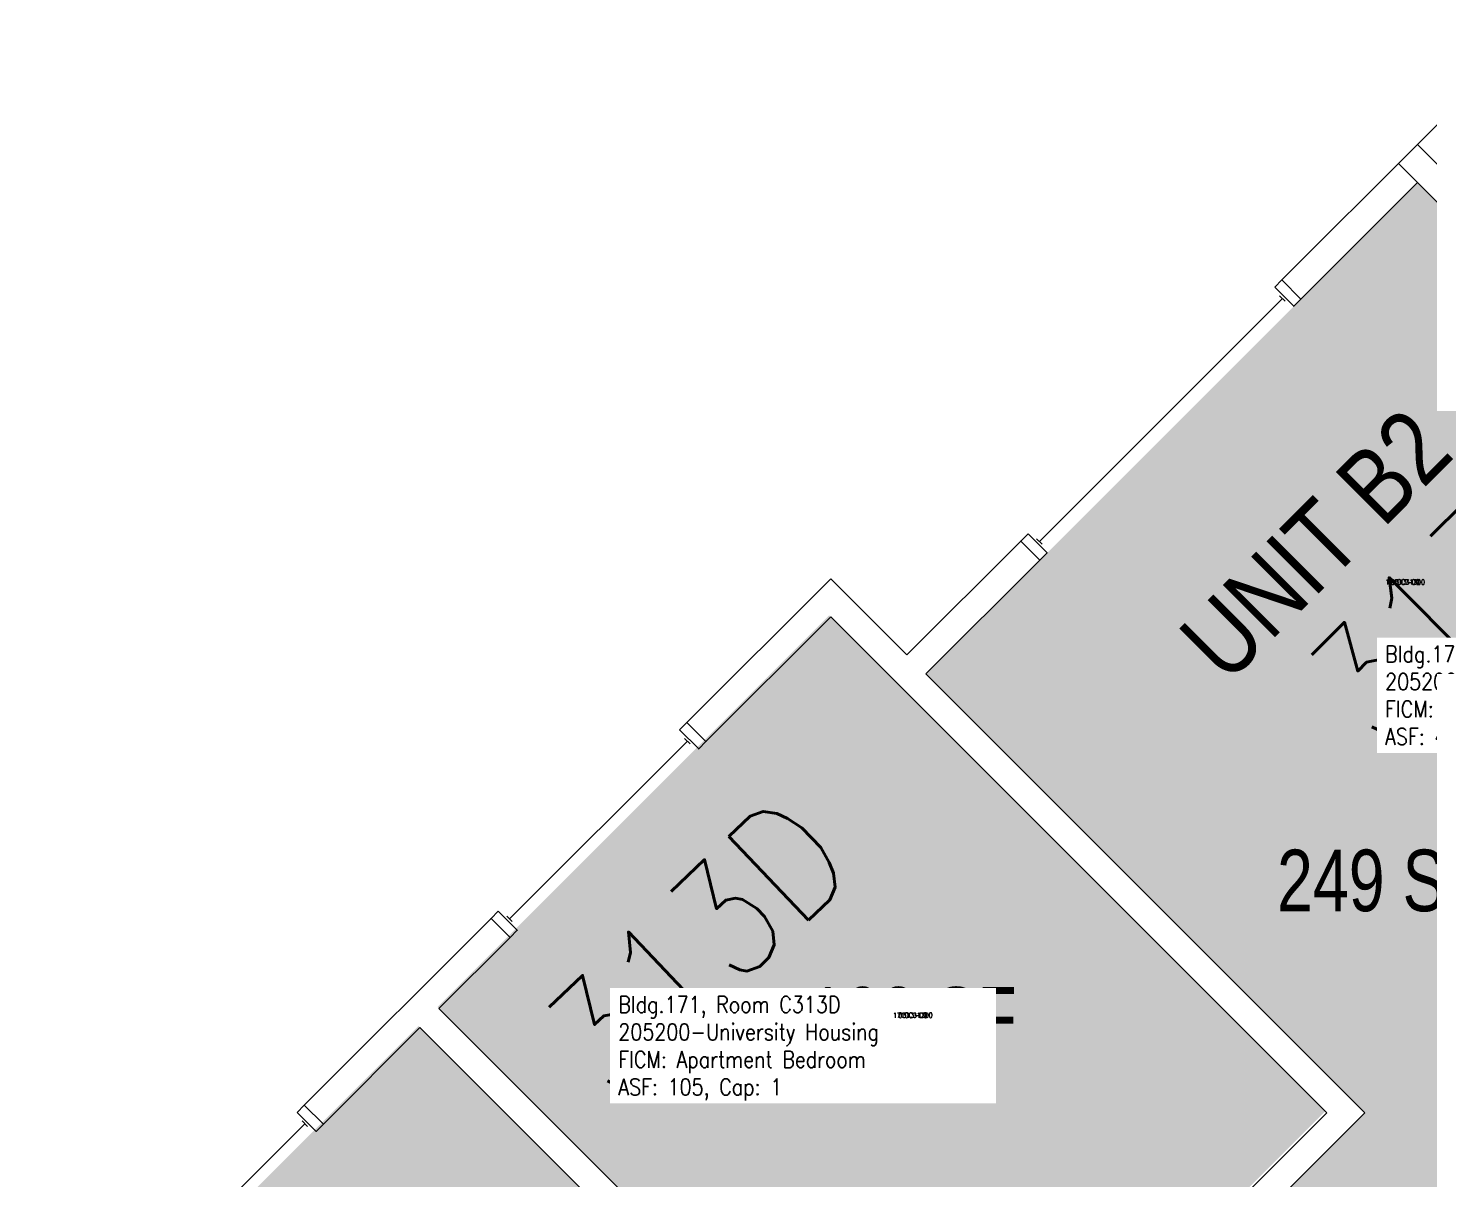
# Model space of a CAD drawing. Header units: inches. Extents: x 56 to 7496, y -2947 to 1470.
# Drawn here: x 1439.1 to 1712.4, y -215.6 to 9 of the extents above; entities that cross this region are included whole.
import ezdxf
from ezdxf.enums import TextEntityAlignment as Align

# ---------------------------------------------------------------- set-up
doc = ezdxf.new("R2010")
doc.units = ezdxf.units.IN
doc.header["$LTSCALE"] = 48
doc.header["$MEASUREMENT"] = 0
for name, color, linetype in [('A-GLAZ', 1, 'Continuous'), ('A-IDEN-RNUM', 7, 'Continuous'), ('A-IDEN-SNUM', 4, 'Continuous'), ('A-IDEN-VNUM', 4, 'Continuous'), ('A-MISC', 1, 'Continuous'), ('A-WALL', 5, 'Continuous'), ('AREA-TEXT', 3, 'Continuous'), ('Rooms-Category-Color', 7, 'Continuous'), ('Rooms-College-Color', 7, 'Continuous'), ('Rooms-Department-Color', 7, 'Continuous'), ('Rooms-Division-Color', 7, 'Continuous'), ('Rooms-Information', 7, 'Continuous')]:
    doc.layers.add(name, color=color, linetype=linetype)
doc.styles.add('AREA', font='arial.ttf', dxfattribs={"width": 0.75, "height": 12})
doc.styles.add('ROOMSNUMBER', font='txt.shx', dxfattribs={"height": 0.03})
doc.styles.add('ROOMVNUMBER', font='simplex.shx', dxfattribs={"width": 0.85})
doc.styles.get("Standard").update_dxf_attribs({"font": 'ARIALN.TTF'})

msp = doc.modelspace()

# ---------------------------------------------------------------- hatches: boundary and pattern name
at = {"layer": 'Rooms-Category-Color', "true_color": 0x728ef3}
for points in [[(1792.44, -103.64), (1732.94, -163.14), (1807.27, -237.47), (1764.05, -280.69), (1757.72, -274.37), (1754.01, -278.08), (1760.34, -284.41), (1745.35, -299.4), (1710.44, -264.48), (1725.43, -249.49), (1729.97, -254.04), (1733.68, -250.32), (1724.01, -240.65), (1701.6, -263.07), (1711.41, -272.88), (1691.08, -293.21), (1681.27, -283.4), (1556.79, -407.87), (1566.61, -417.68), (1546.28, -438.01), (1505.26, -397), (1699.72, -202.55), (1614.16, -116.99), (1709.97, -21.17)], [(1518.91, -181.91), (1595.28, -105.55), (1691.97, -202.24), (1615.6, -278.61)], [(1439.09, -261.73), (1515.2, -185.63), (1611.89, -282.32), (1535.79, -358.43)]]:
    msp.add_hatch(color=171, dxfattribs=at).paths.add_polyline_path(points)
at = {"layer": 'Rooms-College-Color', "true_color": 0xadadad}
for points in [[(1792.44, -103.64), (1732.94, -163.14), (1807.27, -237.47), (1764.05, -280.69), (1757.72, -274.37), (1754.01, -278.08), (1760.34, -284.41), (1745.35, -299.4), (1710.44, -264.48), (1725.43, -249.49), (1729.97, -254.04), (1733.68, -250.32), (1724.01, -240.65), (1701.6, -263.07), (1711.41, -272.88), (1691.08, -293.21), (1681.27, -283.4), (1556.79, -407.87), (1566.61, -417.68), (1546.28, -438.01), (1505.26, -397), (1699.72, -202.55), (1614.16, -116.99), (1709.97, -21.17)], [(1518.91, -181.91), (1595.28, -105.55), (1691.97, -202.24), (1615.6, -278.61)], [(1439.09, -261.73), (1515.2, -185.63), (1611.89, -282.32), (1535.79, -358.43)]]:
    msp.add_hatch(color=253, dxfattribs=at).paths.add_polyline_path(points)
at = {"layer": 'Rooms-Department-Color', "true_color": 0x604aed}
for points in [[(1792.44, -103.64), (1732.94, -163.14), (1807.27, -237.47), (1764.05, -280.69), (1757.72, -274.37), (1754.01, -278.08), (1760.34, -284.41), (1745.35, -299.4), (1710.44, -264.48), (1725.43, -249.49), (1729.97, -254.04), (1733.68, -250.32), (1724.01, -240.65), (1701.6, -263.07), (1711.41, -272.88), (1691.08, -293.21), (1681.27, -283.4), (1556.79, -407.87), (1566.61, -417.68), (1546.28, -438.01), (1505.26, -397), (1699.72, -202.55), (1614.16, -116.99), (1709.97, -21.17)], [(1518.91, -181.91), (1595.28, -105.55), (1691.97, -202.24), (1615.6, -278.61)], [(1439.09, -261.73), (1515.2, -185.63), (1611.89, -282.32), (1535.79, -358.43)]]:
    msp.add_hatch(color=173, dxfattribs=at).paths.add_polyline_path(points)
at = {"layer": 'Rooms-Division-Color', "true_color": 0x604aed}
for points in [[(1792.44, -103.64), (1732.94, -163.14), (1807.27, -237.47), (1764.05, -280.69), (1757.72, -274.37), (1754.01, -278.08), (1760.34, -284.41), (1745.35, -299.4), (1710.44, -264.48), (1725.43, -249.49), (1729.97, -254.04), (1733.68, -250.32), (1724.01, -240.65), (1701.6, -263.07), (1711.41, -272.88), (1691.08, -293.21), (1681.27, -283.4), (1556.79, -407.87), (1566.61, -417.68), (1546.28, -438.01), (1505.26, -397), (1699.72, -202.55), (1614.16, -116.99), (1709.97, -21.17)], [(1518.91, -181.91), (1595.28, -105.55), (1691.97, -202.24), (1615.6, -278.61)], [(1439.09, -261.73), (1515.2, -185.63), (1611.89, -282.32), (1535.79, -358.43)]]:
    msp.add_hatch(color=173, dxfattribs=at).paths.add_polyline_path(points)

# ---------------------------------------------------------------- linework, layer by layer
at = {"layer": 'A-GLAZ'}
for p, q in [((1684.14, -44.32), (1683.08, -43.26)), ((1683.61, -43.79), (1636.24, -91.16)), ((1636.77, -91.69), (1635.71, -90.63)), ((1567.62, -130.08), (1532.97, -164.73)), ((1568.15, -130.61), (1567.09, -129.55)), ((1533.5, -165.26), (1532.44, -164.2)), ((1493.04, -204.66), (1458.39, -239.31)), ((1493.57, -205.19), (1492.51, -204.13))]:
    msp.add_line(p, q, dxfattribs=at)
for points in [[(1682.11, -41.58), (1683.52, -40.16), (1687.24, -43.88), (1685.82, -45.29)], [(1634.03, -89.66), (1632.61, -91.08), (1636.32, -94.79), (1637.74, -93.37)], [(1566.12, -127.87), (1567.53, -126.46), (1571.24, -130.17), (1569.83, -131.59)], [(1530.76, -163.23), (1529.35, -164.64), (1533.06, -168.35), (1534.47, -166.94)], [(1491.54, -202.45), (1492.95, -201.04), (1496.66, -204.75), (1495.25, -206.16)]]:
    msp.add_lwpolyline(points, close=True, dxfattribs=at)
at = {"layer": 'A-WALL'}
for p, q in [((1706.23, -17.45), (1732.66, 8.97)), ((1709.95, -13.74), (1683.52, -40.16)), ((1891.85, -195.65), (1709.95, -13.74)), ((1888.14, -199.36), (1706.23, -17.45)), ((1687.24, -43.88), (1709.95, -21.17)), ((1709.95, -21.17), (1792.41, -103.63)), ((1683.52, -40.16), (1687.24, -43.88)), ((1632.61, -91.08), (1610.42, -113.27)), ((1636.32, -94.79), (1632.61, -91.08)), ((1614.13, -116.98), (1636.32, -94.79)), ((1595.57, -98.42), (1567.53, -126.46)), ((1610.42, -113.27), (1595.57, -98.42)), ((1571.24, -130.17), (1595.57, -105.84)), ((1595.57, -105.84), (1692.27, -202.54)), ((1699.69, -202.54), (1614.13, -116.98)), ((1567.53, -126.46), (1571.24, -130.17)), ((1529.35, -164.64), (1492.95, -201.04)), ((1533.06, -168.35), (1529.35, -164.64)), ((1519.2, -182.21), (1533.06, -168.35)), ((1615.9, -278.91), (1519.2, -182.21)), ((1496.66, -204.75), (1515.49, -185.92)), ((1515.49, -185.92), (1612.19, -282.62)), ((1492.95, -201.04), (1496.66, -204.75)), ((1692.27, -202.54), (1645.6, -249.21)), ((1649.31, -252.92), (1699.69, -202.54))]:
    msp.add_line(p, q, dxfattribs=at)

# ---------------------------------------------------------------- texts
at = {"layer": 'A-IDEN-RNUM', "style": 'ROOMSNUMBER', "width": 0.85}
for s, p in [('0313-00', (1707.55, -99.06)), ('0313-D0', (1611.56, -183.52))]:
    msp.add_text(s, height=1, dxfattribs=at).set_placement(p, align=Align.MIDDLE_CENTER)
at = {"layer": 'A-IDEN-SNUM', "style": 'ROOMSNUMBER', "width": 0.85}
for s, p in [('1710C31300', (1707.55, -99.06)), ('1710C313D0', (1611.56, -183.52))]:
    msp.add_text(s, height=1, dxfattribs=at).set_placement(p, align=Align.MIDDLE_CENTER)
at = {"layer": 'A-IDEN-VNUM', "style": 'ROOMVNUMBER', "width": 0.85}
for s, rotation, p in [('313', 45, (1711.78, -106.73)), ('313D', 43.5406, (1569.51, -170.06))]:
    msp.add_text(s, height=22.5, rotation=rotation, dxfattribs=at).set_placement(p, align=Align.MIDDLE_CENTER)
at = {"layer": 'A-MISC'}
msp.add_text('UNIT B2', height=14.4, rotation=45, dxfattribs=at).set_placement((1695.15, -96.84), align=Align.CENTER)
at = {"layer": 'AREA-TEXT', "style": 'AREA', "width": 0.75}
for s, p in [('249 SF', (1702.84, -157.23)), ('103 SF', (1611.56, -184.02))]:
    msp.add_text(s, height=12, dxfattribs=at).set_placement(p, align=Align.MIDDLE_CENTER)

# ---------------------------------------------------------------- next in the draw order: texts
at = {"layer": 'Rooms-Information', "char_height": 3.2143, "width": 72, "attachment_point": 7, "style": 'ROOMVNUMBER', "bg_fill": 3, "box_fill_scale": 1.5, "bg_fill_color": 256, "bg_fill_true_color": 13158600, "bg_fill_transparency": 0}
for s, insert in [('Bldg.171, Room C313^M^J205200-University Housing^M^JFICM: Apartment Common Living^M^JASF: 420', (1703.64, -130.78)), ('Bldg.171, Room C313D^M^J205200-University Housing^M^JFICM: Apartment Bedroom^M^JASF: 105, Cap: 1', (1554.16, -200.17))]:
    msp.add_mtext(s, dxfattribs=dict(at, insert=insert))

doc.saveas('drawing.dxf')
